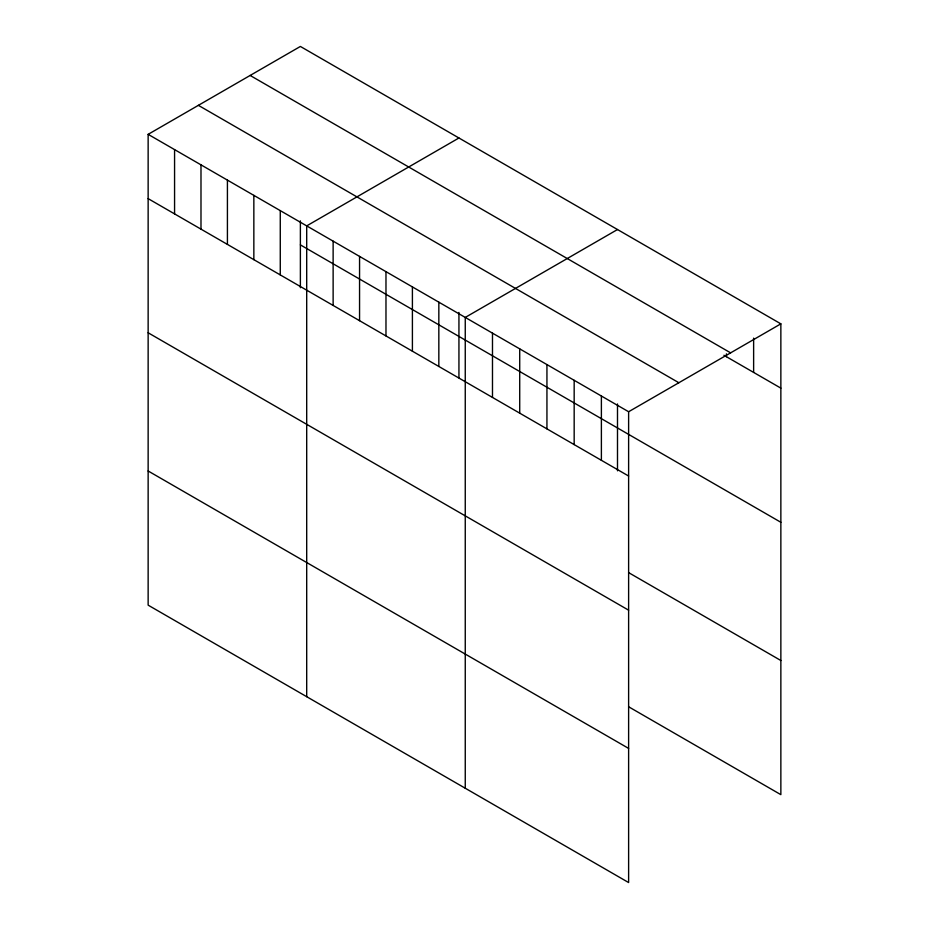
<?xml version="1.0" encoding="UTF-8"?>
<svg xmlns="http://www.w3.org/2000/svg" width="929" height="929" viewBox="0 0 929 929"><rect width="100%" height="100%" fill="white"/><g stroke="black" fill="none" stroke-linecap="round" stroke-linejoin="round"><path stroke-width="1.39" d="M148.141 134.345L628.619 411.744L628.619 882.55L148.141 605.151L148.141 134.345L300.381 46.45L780.859 323.849L780.859 794.655L628.631 706.772M458.938 137.991L306.698 225.886L306.698 696.692M617.495 229.533L465.255 317.428L465.255 788.233M628.619 411.744L780.859 323.849M250.145 75.458L730.624 352.857M723.923 355.273L780.859 388.136M198.376 105.337L678.855 382.736M300.381 244.884L780.859 522.284M148.141 198.632L628.619 476.031M628.631 572.624L780.859 660.507M148.141 332.779L628.619 610.179M148.141 470.991L628.619 748.402M753.628 338.133L753.628 372.413M726.408 353.844L726.408 356.701M617.495 403.964L617.495 470.817M601.388 396.021L601.388 460.308M574.168 380.309L574.168 444.596M546.937 364.586L546.937 428.873M519.717 348.863L519.717 413.15M492.486 333.151L492.486 397.438M458.938 312.423L458.938 377.894M438.836 302.169L438.836 366.456M412.406 286.91L412.406 351.197M385.976 271.663L385.976 335.938M359.558 256.404L359.558 320.691M333.128 241.145L333.128 305.432M300.381 220.881L300.381 287.735M280.268 210.628L280.268 274.914M253.849 195.369L253.849 259.655M227.419 180.11L227.419 244.397M200.989 164.863L200.989 229.138M174.571 149.604L174.571 213.891"/></g></svg>
